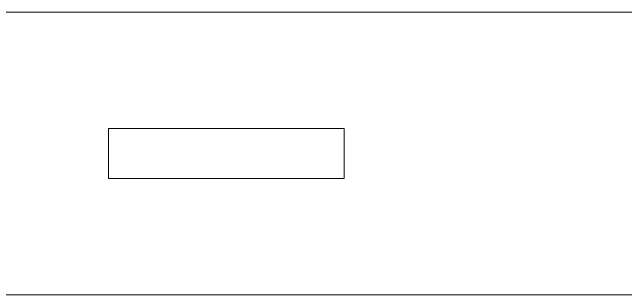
# Model space of a CAD drawing. Header units: centimetres. Extents: x -17 to 17.1, y -6 to 20.1.
# Drawn here: x -9.44 to -1.85, y 16.58 to 20.08 of the extents above; entities that cross this region are included whole.
import ezdxf

# ---------------------------------------------------------------- set-up
doc = ezdxf.new("R2010")
doc.units = ezdxf.units.CM
doc.header["$MEASUREMENT"] = 0
doc.layers.add('Camada 1', color=7, linetype='Continuous')

msp = doc.modelspace()

# ---------------------------------------------------------------- linework, layer by layer
at = {"layer": 'Camada 1', "color": 114, "lineweight": 20}
msp.add_open_spline([(16.69039, 16.57681), (16.69039, 16.57681), (-16.73955, 16.57681), (-16.73955, 16.57681), (-16.73955, 16.57681), (-16.89632, 16.57681), (-17.02458, 16.70507), (-17.02458, 16.86184), (-17.02458, 16.86184), (-17.02458, 16.86184), (-17.02458, 19.79178), (-17.02458, 19.79178), (-17.02458, 19.79178), (-17.02458, 19.94855), (-16.89632, 20.07681), (-16.73955, 20.07681), (-16.73955, 20.07681), (-16.73955, 20.07681), (16.69039, 20.07681), (16.69039, 20.07681), (16.69039, 20.07681), (16.84716, 20.07681), (16.97542, 19.94855), (16.97542, 19.79178), (16.97542, 19.79178), (16.97542, 19.79178), (16.97542, 16.86184), (16.97542, 16.86184), (16.97542, 16.86184), (16.97542, 16.70507), (16.84716, 16.57681), (16.69039, 16.57681)], degree=3, knots=[0, 0, 0, 0, 0.1111111, 0.1111111, 0.1111111, 0.1111111, 0.2222222, 0.2222222, 0.2222222, 0.2222222, 0.3333333, 0.3333333, 0.3333333, 0.3333333, 0.4444444, 0.4444444, 0.4444444, 0.4444444, 0.5555556, 0.5555556, 0.5555556, 0.5555556, 0.6666667, 0.6666667, 0.6666667, 0.6666667, 0.7777778, 0.7777778, 0.7777778, 0.7777778, 1, 1, 1, 1], dxfattribs=at)
at = {"layer": 'Camada 1', "color": 114, "lineweight": 9}
msp.add_open_spline([(-8.24771, 18.01681), (-8.24771, 18.01681), (-8.24771, 18.63681), (-8.24771, 18.63681), (-8.24771, 18.63681), (-8.24771, 18.63681), (-5.334, 18.63681), (-5.334, 18.63681), (-5.334, 18.63681), (-5.334, 18.63681), (-5.334, 18.01681), (-5.334, 18.01681), (-5.334, 18.01681), (-5.334, 18.01681), (-8.24771, 18.01681), (-8.24771, 18.01681)], degree=3, knots=[0, 0, 0, 0, 0.2, 0.2, 0.2, 0.2, 0.4, 0.4, 0.4, 0.4, 0.6, 0.6, 0.6, 0.6, 1, 1, 1, 1], dxfattribs=at)

doc.saveas('drawing.dxf')
